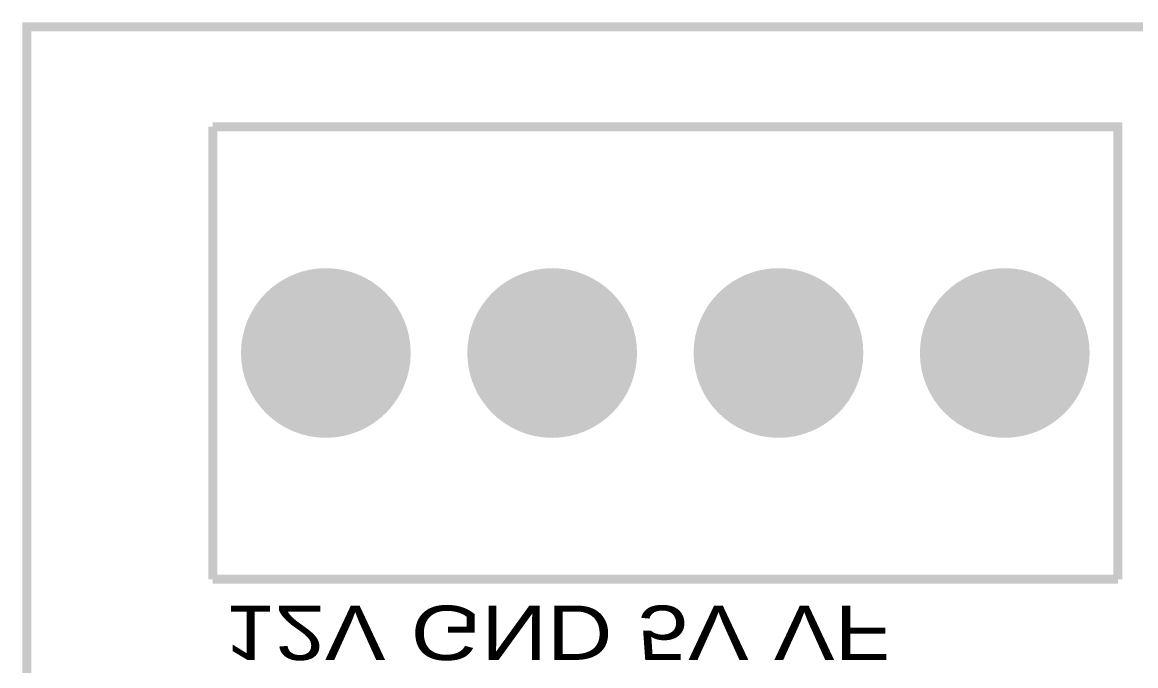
# Model space of a CAD drawing. Header units: inches. Extents: x -2.67 to 2.67, y -1.82 to 1.83.
# Drawn here: x -2.673 to -1.689, y 1.105 to 1.674 of the extents above; entities that cross this region are included whole.
import ezdxf

# ---------------------------------------------------------------- set-up
doc = ezdxf.new("R2010")
doc.units = ezdxf.units.IN
doc.layers.get('0').update_dxf_attribs({"linetype": 'CONTINUOUS'})

# ---------------------------------------------------------------- blocks, each defined once
blk = doc.blocks.new('EPAD')
at = {"const_width": 0.5}
blk.add_lwpolyline([(-0.25, 0, 1), (0.25, 0, 1)], format="xyb", close=True, dxfattribs=at)

msp = doc.modelspace()

# ---------------------------------------------------------------- linework, layer by layer
at = {"const_width": 0.008}
for points in [[(-2.669461, -1.806504), (2.669461, -1.806504), (2.669461, 1.669874), (-2.669461, 1.669874), (-2.669461, -1.806504)], [(-2.669461, -1.806504), (2.669461, -1.806504), (2.669461, 1.669874), (-2.669461, 1.669874), (-2.669461, -1.806504)], [(-2.669461, -1.806504), (2.669461, -1.806504), (2.669461, 1.669874), (-2.669461, 1.669874), (-2.669461, -1.806504)], [(-2.50517, 1.1815), (-2.50517, 1.5815)], [(-1.70517, 1.1815), (-1.70517, 1.5815), (-2.50517, 1.5815)], [(-2.50517, 1.1815), (-2.50517, 1.5815)], [(-1.70517, 1.1815), (-1.70517, 1.5815), (-2.50517, 1.5815)], [(-2.50517, 1.1815), (-2.50517, 1.5815)], [(-1.70517, 1.1815), (-1.70517, 1.5815), (-2.50517, 1.5815)], [(-2.50517, 1.1815), (-1.70517, 1.1815)], [(-2.50517, 1.1815), (-1.70517, 1.1815)], [(-2.50517, 1.1815), (-1.70517, 1.1815)]]:
    msp.add_lwpolyline(points, dxfattribs=at)

# ---------------------------------------------------------------- block references
at = {"xscale": 0.15, "yscale": 0.15}
for p in [(-2.40517, 1.3815), (-2.20517, 1.3815), (-2.00517, 1.3815), (-1.80517, 1.3815)]:
    msp.add_blockref('EPAD', p, dxfattribs=at)

# ---------------------------------------------------------------- texts
at = {"text_generation_flag": 2, "width": 1.25}
msp.add_text('12V GND 5V VF', height=0.048, rotation=180, dxfattribs=at).set_placement((-2.495217, 1.15815))
msp.add_text('12V GND 5V VF', height=0.048, rotation=180, dxfattribs=at).set_placement((-2.495217, 1.15815))
msp.add_text('12V GND 5V VF', height=0.048, rotation=180, dxfattribs=at).set_placement((-2.495217, 1.15815))

doc.saveas('drawing.dxf')
